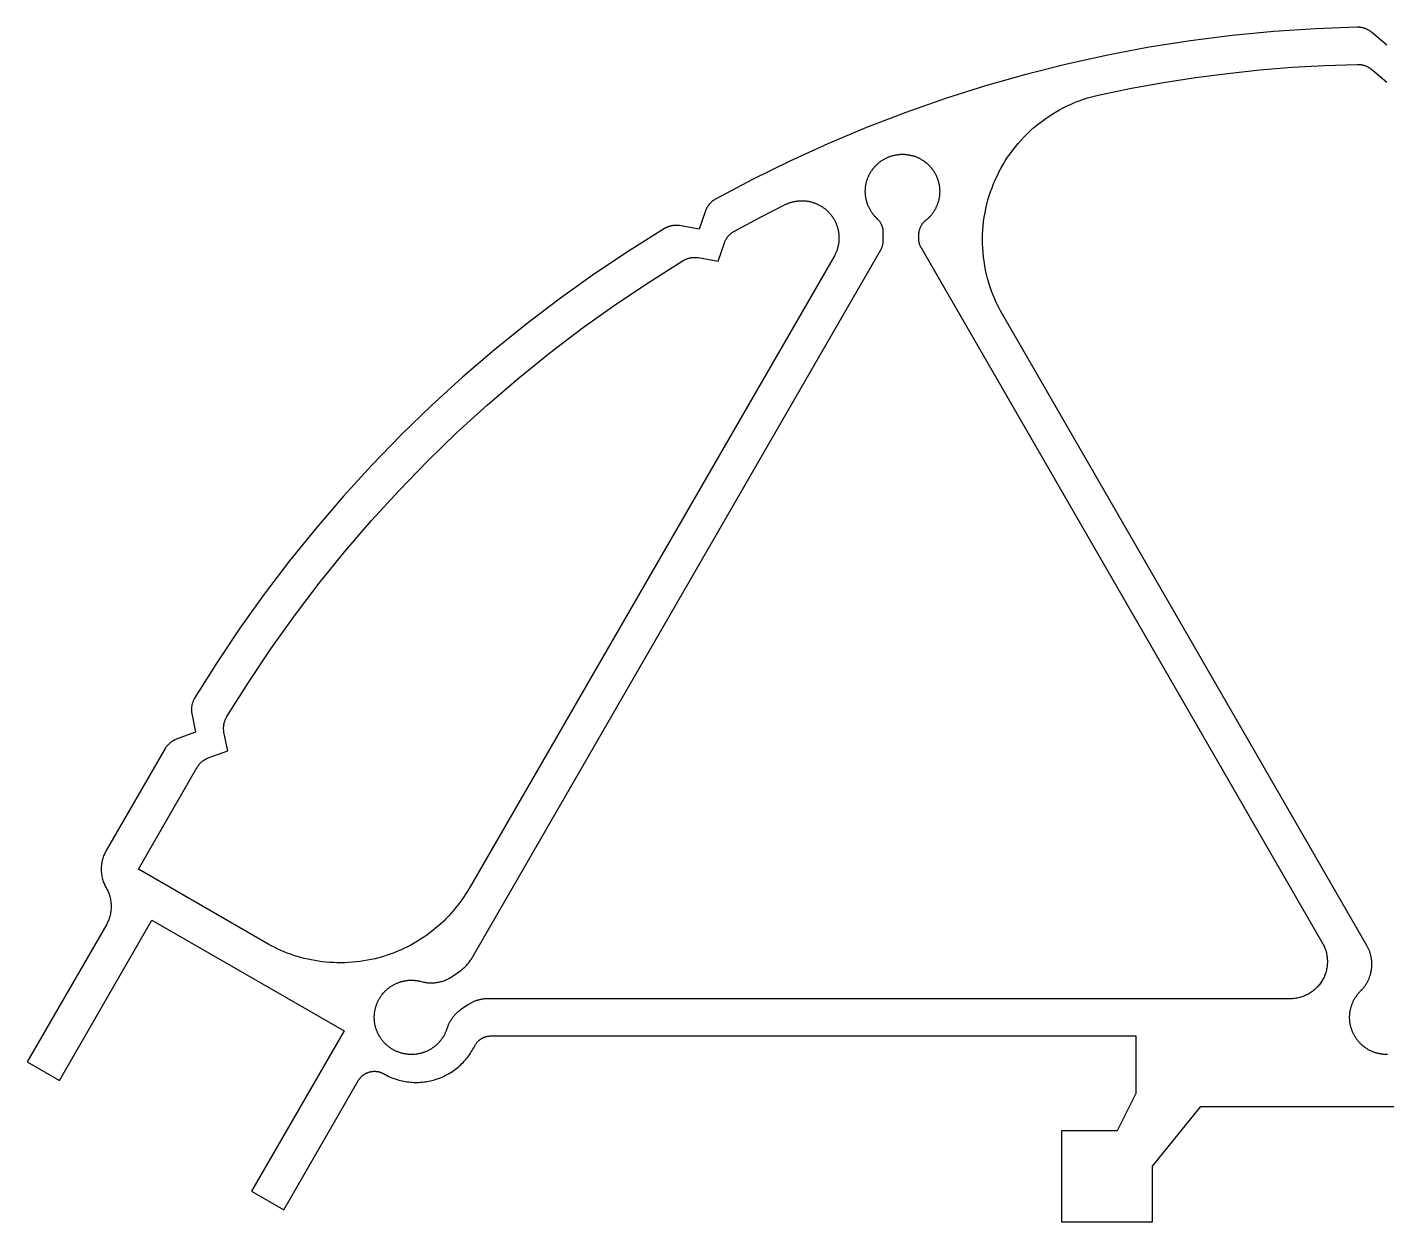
# Model space of a CAD drawing. Header units: millimetres. Extents: x -73 to 73, y -32 to 32.
# Drawn here: x -72.8 to 0, y -31.7 to 32.3 of the extents above; entities that cross this region are included whole.
import ezdxf

# ---------------------------------------------------------------- set-up
doc = ezdxf.new("R2010")
doc.units = ezdxf.units.MM
doc.header["$MEASUREMENT"] = 0
doc.layers.add('DEFAULT', color=7, linetype='Continuous')

msp = doc.modelspace()

# ---------------------------------------------------------------- linework, layer by layer
at = {"layer": 'DEFAULT'}
for points in [[(0, 31.292), (-0.819, 31.985), (-0.839, 32.001), (-0.861, 32.017), (-0.882, 32.033), (-0.905, 32.048), (-0.927, 32.063), (-0.95, 32.077), (-0.973, 32.091), (-0.997, 32.104), (-1.021, 32.117), (-1.045, 32.129), (-1.07, 32.141), (-1.095, 32.152), (-1.12, 32.163), (-1.145, 32.173), (-1.171, 32.182), (-1.197, 32.191), (-1.223, 32.199), (-1.249, 32.207), (-1.275, 32.214), (-1.302, 32.22), (-1.328, 32.226), (-1.355, 32.231), (-1.382, 32.236), (-1.409, 32.24), (-1.435, 32.243), (-1.462, 32.246), (-1.489, 32.248), (-1.516, 32.25), (-1.542, 32.251), (-1.569, 32.251), (-1.595, 32.251), (-3.818, 32.17), (-6.045, 32.022), (-8.272, 31.808), (-10.497, 31.526), (-12.716, 31.176), (-14.927, 30.759), (-17.127, 30.276), (-19.311, 29.725), (-21.478, 29.11), (-23.625, 28.429), (-25.748, 27.684), (-27.845, 26.878), (-29.912, 26.009), (-31.949, 25.082), (-33.951, 24.096), (-35.916, 23.055), (-35.94, 23.042), (-35.963, 23.028), (-35.986, 23.013), (-36.009, 22.998), (-36.031, 22.983), (-36.054, 22.967), (-36.076, 22.95), (-36.097, 22.933), (-36.118, 22.915), (-36.139, 22.897), (-36.16, 22.878), (-36.18, 22.859), (-36.199, 22.839), (-36.218, 22.819), (-36.237, 22.798), (-36.255, 22.777), (-36.273, 22.755), (-36.29, 22.734), (-36.307, 22.711), (-36.323, 22.689), (-36.338, 22.666), (-36.353, 22.642), (-36.368, 22.619), (-36.382, 22.595), (-36.395, 22.57), (-36.408, 22.546), (-36.42, 22.521), (-36.431, 22.497), (-36.442, 22.472), (-36.452, 22.446), (-36.462, 22.421), (-36.8, 21.437), (-37.855, 21.629), (-37.882, 21.633), (-37.908, 21.636), (-37.935, 21.639), (-37.962, 21.641), (-37.988, 21.642), (-38.015, 21.643), (-38.042, 21.643), (-38.07, 21.643), (-38.097, 21.642), (-38.124, 21.641), (-38.151, 21.639), (-38.178, 21.636), (-38.205, 21.632), (-38.232, 21.628), (-38.259, 21.624), (-38.286, 21.618), (-38.313, 21.612), (-38.339, 21.606), (-38.366, 21.599), (-38.392, 21.591), (-38.418, 21.583), (-38.443, 21.574), (-38.469, 21.565), (-38.494, 21.555), (-38.519, 21.544), (-38.543, 21.533), (-38.568, 21.522), (-38.592, 21.51), (-38.615, 21.497), (-38.638, 21.484), (-38.661, 21.471), (-40.547, 20.29), (-42.402, 19.049), (-44.224, 17.75), (-46.011, 16.393), (-47.759, 14.981), (-49.466, 13.515), (-51.129, 11.996), (-52.747, 10.428), (-54.316, 8.811), (-55.836, 7.148), (-57.303, 5.442), (-58.716, 3.695), (-60.073, 1.909), (-61.374, 0.087), (-62.616, -1.767), (-63.798, -3.652), (-63.811, -3.676), (-63.825, -3.7), (-63.838, -3.724), (-63.85, -3.748), (-63.862, -3.773), (-63.873, -3.798), (-63.884, -3.824), (-63.894, -3.85), (-63.903, -3.876), (-63.912, -3.902), (-63.92, -3.929), (-63.928, -3.956), (-63.935, -3.983), (-63.942, -4.01), (-63.947, -4.037), (-63.953, -4.065), (-63.957, -4.093), (-63.961, -4.12), (-63.964, -4.148), (-63.967, -4.176), (-63.969, -4.204), (-63.97, -4.232), (-63.971, -4.26), (-63.971, -4.287), (-63.97, -4.315), (-63.969, -4.343), (-63.967, -4.37), (-63.964, -4.398), (-63.961, -4.425), (-63.957, -4.452), (-63.953, -4.479), (-63.751, -5.486), (-64.789, -5.863), (-64.813, -5.873), (-64.836, -5.883), (-64.86, -5.894), (-64.883, -5.905), (-64.907, -5.916), (-64.93, -5.929), (-64.952, -5.941), (-64.975, -5.955), (-64.997, -5.969), (-65.019, -5.983), (-65.041, -5.998), (-65.062, -6.013), (-65.083, -6.029), (-65.104, -6.045), (-65.125, -6.062), (-65.145, -6.079), (-65.164, -6.096), (-65.183, -6.114), (-65.202, -6.133), (-65.221, -6.152), (-65.239, -6.171), (-65.256, -6.19), (-65.273, -6.21), (-65.29, -6.23), (-65.306, -6.251), (-65.321, -6.272), (-65.336, -6.293), (-65.351, -6.314), (-65.365, -6.336), (-65.379, -6.358), (-68.534, -11.822), (-68.564, -11.877), (-68.593, -11.933), (-68.62, -11.99), (-68.646, -12.049), (-68.67, -12.108), (-68.692, -12.169), (-68.712, -12.231), (-68.73, -12.294), (-68.747, -12.357), (-68.761, -12.422), (-68.773, -12.487), (-68.783, -12.552), (-68.791, -12.618), (-68.796, -12.684), (-68.799, -12.751), (-68.801, -12.818), (-68.799, -12.884), (-68.796, -12.951), (-68.79, -13.017), (-68.783, -13.083), (-68.773, -13.149), (-68.761, -13.214), (-68.747, -13.278), (-68.73, -13.341), (-68.712, -13.404), (-68.692, -13.466), (-68.67, -13.527), (-68.646, -13.586), (-68.62, -13.645), (-68.593, -13.702), (-68.564, -13.758), (-68.503, -13.867), (-68.474, -13.923), (-68.447, -13.98), (-68.422, -14.039), (-68.398, -14.099), (-68.376, -14.159), (-68.355, -14.221), (-68.337, -14.284), (-68.321, -14.348), (-68.307, -14.412), (-68.295, -14.477), (-68.285, -14.542), (-68.277, -14.608), (-68.271, -14.675), (-68.268, -14.741), (-68.267, -14.808), (-68.268, -14.874), (-68.271, -14.941), (-68.277, -15.007), (-68.285, -15.073), (-68.295, -15.139), (-68.307, -15.204), (-68.321, -15.268), (-68.337, -15.332), (-68.355, -15.394), (-68.376, -15.456), (-68.398, -15.517), (-68.421, -15.577), (-68.447, -15.635), (-68.474, -15.692), (-68.503, -15.748), (-72.759, -23.122), (-71.036, -24.117), (-66.082, -15.536), (-55.798, -21.472), (-60.752, -30.053), (-59.029, -31.048), (-55.023, -24.11), (-55.012, -24.091), (-54.999, -24.073), (-54.986, -24.054), (-54.973, -24.035), (-54.959, -24.017), (-54.945, -23.999), (-54.93, -23.981), (-54.914, -23.963), (-54.898, -23.946), (-54.882, -23.929), (-54.865, -23.912), (-54.847, -23.895), (-54.829, -23.879), (-54.811, -23.863), (-54.791, -23.847), (-54.772, -23.832), (-54.752, -23.818), (-54.731, -23.803), (-54.71, -23.789), (-54.689, -23.776), (-54.667, -23.763), (-54.645, -23.751), (-54.623, -23.739), (-54.6, -23.728), (-54.577, -23.717), (-54.553, -23.707), (-54.529, -23.698), (-54.505, -23.689), (-54.481, -23.681), (-54.456, -23.673), (-54.432, -23.666), (-54.407, -23.66), (-54.382, -23.654), (-54.357, -23.649), (-54.331, -23.644), (-54.306, -23.641), (-54.28, -23.638), (-54.255, -23.635), (-54.23, -23.633), (-54.204, -23.632), (-54.179, -23.632), (-54.154, -23.632), (-54.129, -23.633), (-54.104, -23.634), (-54.079, -23.636), (-54.054, -23.639), (-54.029, -23.642), (-54.005, -23.646), (-53.981, -23.65), (-53.957, -23.655), (-53.934, -23.661), (-53.911, -23.667), (-53.888, -23.673), (-53.865, -23.681), (-53.843, -23.688), (-53.821, -23.696), (-53.799, -23.705), (-53.778, -23.713), (-53.757, -23.723), (-53.737, -23.732), (-53.716, -23.743), (-53.697, -23.753), (-53.602, -23.806), (-53.525, -23.846), (-53.447, -23.885), (-53.367, -23.922), (-53.286, -23.957), (-53.204, -23.99), (-53.121, -24.021), (-53.037, -24.05), (-52.952, -24.077), (-52.866, -24.102), (-52.78, -24.124), (-52.692, -24.144), (-52.604, -24.163), (-52.516, -24.179), (-52.427, -24.192), (-52.338, -24.204), (-52.248, -24.213), (-52.158, -24.219), (-52.069, -24.224), (-51.979, -24.226), (-51.889, -24.225), (-51.8, -24.223), (-51.71, -24.218), (-51.622, -24.211), (-51.533, -24.201), (-51.445, -24.19), (-51.358, -24.176), (-51.271, -24.16), (-51.185, -24.142), (-51.1, -24.122), (-51.016, -24.1), (-50.933, -24.076), (-50.851, -24.05), (-50.769, -24.021), (-50.687, -23.991), (-50.605, -23.958), (-50.525, -23.923), (-50.444, -23.886), (-50.365, -23.847), (-50.286, -23.806), (-50.208, -23.762), (-50.131, -23.717), (-50.055, -23.669), (-49.981, -23.619), (-49.907, -23.568), (-49.835, -23.514), (-49.764, -23.459), (-49.695, -23.402), (-49.627, -23.343), (-49.56, -23.282), (-49.496, -23.219), (-49.433, -23.155), (-49.371, -23.09), (-49.312, -23.023), (-49.254, -22.955), (-49.199, -22.885), (-49.145, -22.814), (-49.093, -22.742), (-49.043, -22.669), (-48.995, -22.595), (-48.95, -22.521), (-48.906, -22.445), (-48.865, -22.368), (-48.81, -22.262), (-48.794, -22.233), (-48.776, -22.205), (-48.758, -22.176), (-48.738, -22.148), (-48.718, -22.121), (-48.696, -22.094), (-48.673, -22.068), (-48.662, -22.055), (-48.65, -22.043), (-48.638, -22.03), (-48.625, -22.018), (-48.612, -22.006), (-48.599, -21.994), (-48.586, -21.982), (-48.573, -21.971), (-48.559, -21.96), (-48.545, -21.949), (-48.531, -21.938), (-48.517, -21.928), (-48.503, -21.917), (-48.488, -21.907), (-48.473, -21.898), (-48.458, -21.888), (-48.443, -21.879), (-48.428, -21.87), (-48.412, -21.861), (-48.397, -21.853), (-48.381, -21.845), (-48.365, -21.837), (-48.349, -21.83), (-48.333, -21.822), (-48.317, -21.815), (-48.301, -21.809), (-48.284, -21.802), (-48.268, -21.796), (-48.251, -21.791), (-48.235, -21.785), (-48.218, -21.78), (-48.201, -21.775), (-48.168, -21.767), (-48.134, -21.759), (-48.1, -21.753), (-48.067, -21.748), (-48.033, -21.744), (-48, -21.741), (-47.967, -21.739), (-46, -21.739), (-13.43, -21.738), (-13.431, -24.822), (-14.426, -26.812), (-17.41, -26.812), (-17.41, -31.687), (-12.535, -31.687), (-12.535, -28.702), (-9.949, -25.519)], [(0.035, -22.733), (0, -22.733), (-0.035, -22.733), (-0.07, -22.732), (-0.105, -22.73), (-0.14, -22.728), (-0.175, -22.725), (-0.211, -22.722), (-0.246, -22.718), (-0.282, -22.713), (-0.318, -22.708), (-0.353, -22.701), (-0.389, -22.695), (-0.425, -22.687), (-0.461, -22.679), (-0.496, -22.67), (-0.532, -22.661), (-0.567, -22.651), (-0.603, -22.64), (-0.638, -22.628), (-0.673, -22.616), (-0.708, -22.603), (-0.743, -22.589), (-0.778, -22.575), (-0.812, -22.56), (-0.846, -22.544), (-0.88, -22.528), (-0.914, -22.511), (-0.947, -22.493), (-0.981, -22.475), (-1.013, -22.456), (-1.046, -22.436), (-1.078, -22.416), (-1.109, -22.395), (-1.141, -22.374), (-1.171, -22.352), (-1.202, -22.329), (-1.232, -22.306), (-1.261, -22.282), (-1.29, -22.258), (-1.319, -22.233), (-1.347, -22.208), (-1.374, -22.182), (-1.401, -22.156), (-1.427, -22.13), (-1.453, -22.102), (-1.479, -22.075), (-1.503, -22.047), (-1.527, -22.019), (-1.551, -21.99), (-1.574, -21.961), (-1.596, -21.932), (-1.618, -21.902), (-1.639, -21.872), (-1.659, -21.842), (-1.679, -21.811), (-1.698, -21.781), (-1.717, -21.75), (-1.734, -21.718), (-1.752, -21.687), (-1.768, -21.656), (-1.784, -21.624), (-1.8, -21.592), (-1.814, -21.56), (-1.828, -21.528), (-1.842, -21.496), (-1.855, -21.464), (-1.867, -21.431), (-1.879, -21.398), (-1.89, -21.365), (-1.901, -21.331), (-1.911, -21.297), (-1.921, -21.262), (-1.93, -21.228), (-1.938, -21.193), (-1.946, -21.157), (-1.953, -21.122), (-1.96, -21.086), (-1.966, -21.05), (-1.971, -21.013), (-1.976, -20.977), (-1.98, -20.94), (-1.983, -20.903), (-1.986, -20.866), (-1.988, -20.829), (-1.989, -20.791), (-1.99, -20.754), (-1.99, -20.717), (-1.989, -20.679), (-1.987, -20.641), (-1.985, -20.604), (-1.982, -20.566), (-1.978, -20.529), (-1.974, -20.491), (-1.968, -20.454), (-1.963, -20.416), (-1.956, -20.379), (-1.949, -20.342), (-1.941, -20.305), (-1.932, -20.268), (-1.923, -20.231), (-1.913, -20.195), (-1.902, -20.158), (-1.89, -20.122), (-1.878, -20.087), (-1.865, -20.051), (-1.852, -20.016), (-1.838, -19.981), (-1.823, -19.947), (-1.808, -19.913), (-1.792, -19.879), (-1.776, -19.845), (-1.758, -19.812), (-1.741, -19.78), (-1.723, -19.748), (-1.704, -19.716), (-1.685, -19.685), (-1.665, -19.654), (-1.645, -19.623), (-1.624, -19.594), (-1.603, -19.564), (-1.581, -19.535), (-1.559, -19.507), (-1.536, -19.479), (-1.514, -19.452), (-1.49, -19.425), (-1.467, -19.399), (-1.443, -19.373), (-1.418, -19.348), (-1.367, -19.296), (-1.34, -19.269), (-1.314, -19.24), (-1.288, -19.211), (-1.263, -19.181), (-1.238, -19.151), (-1.213, -19.12), (-1.189, -19.088), (-1.166, -19.056), (-1.143, -19.023), (-1.12, -18.989), (-1.098, -18.955), (-1.077, -18.92), (-1.057, -18.885), (-1.037, -18.849), (-1.018, -18.812), (-0.999, -18.775), (-0.981, -18.738), (-0.964, -18.7), (-0.948, -18.661), (-0.932, -18.622), (-0.918, -18.583), (-0.904, -18.543), (-0.89, -18.503), (-0.878, -18.463), (-0.867, -18.422), (-0.856, -18.381), (-0.846, -18.34), (-0.837, -18.298), (-0.829, -18.256), (-0.822, -18.214), (-0.816, -18.172), (-0.811, -18.13), (-0.806, -18.088), (-0.803, -18.045), (-0.8, -18.003), (-0.799, -17.961), (-0.798, -17.918), (-0.798, -17.876), (-0.799, -17.834), (-0.801, -17.791), (-0.804, -17.749), (-0.808, -17.708), (-0.812, -17.666), (-0.818, -17.624), (-0.824, -17.583), (-0.831, -17.542), (-0.839, -17.502), (-0.848, -17.461), (-0.857, -17.421), (-0.867, -17.382), (-0.879, -17.343), (-0.89, -17.304), (-0.903, -17.265), (-0.916, -17.227), (-0.93, -17.19), (-0.945, -17.153), (-0.96, -17.116), (-0.976, -17.08), (-0.993, -17.045), (-1.01, -17.01), (-1.027, -16.975), (-1.046, -16.942), (-6.821, -6.939), (-20.681, 17.074), (-20.786, 17.276), (-20.886, 17.482), (-20.981, 17.692), (-21.07, 17.905), (-21.153, 18.123), (-21.23, 18.343), (-21.301, 18.567), (-21.365, 18.793), (-21.423, 19.022), (-21.474, 19.254), (-21.518, 19.487), (-21.556, 19.721), (-21.586, 19.958), (-21.609, 20.195), (-21.626, 20.432), (-21.635, 20.671), (-21.637, 20.909), (-21.632, 21.147), (-21.619, 21.384), (-21.6, 21.621), (-21.574, 21.856), (-21.541, 22.09), (-21.501, 22.322), (-21.454, 22.552), (-21.401, 22.779), (-21.342, 23.004), (-21.276, 23.226), (-21.204, 23.445), (-21.127, 23.661), (-21.043, 23.873), (-20.955, 24.081), (-20.86, 24.286), (-20.759, 24.49), (-20.652, 24.692), (-20.538, 24.893), (-20.417, 25.09), (-20.291, 25.286), (-20.158, 25.478), (-20.019, 25.667), (-19.874, 25.852), (-19.723, 26.034), (-19.566, 26.211), (-19.404, 26.384), (-19.237, 26.553), (-19.064, 26.717), (-18.886, 26.875), (-18.703, 27.029), (-18.516, 27.176), (-18.325, 27.318), (-18.13, 27.454), (-17.931, 27.584), (-17.728, 27.708), (-17.523, 27.826), (-17.314, 27.937), (-17.103, 28.041), (-16.89, 28.139), (-16.675, 28.23), (-16.458, 28.315), (-16.24, 28.392), (-16.021, 28.463), (-15.801, 28.528), (-15.581, 28.585), (-15.36, 28.636), (-13.662, 28.983), (-11.954, 29.289), (-10.239, 29.554), (-8.517, 29.778), (-6.79, 29.961), (-5.06, 30.103), (-3.328, 30.203), (-1.595, 30.262), (-1.569, 30.262), (-1.542, 30.262), (-1.516, 30.261), (-1.489, 30.259), (-1.462, 30.257), (-1.435, 30.254), (-1.409, 30.251), (-1.382, 30.247), (-1.355, 30.242), (-1.328, 30.237), (-1.302, 30.231), (-1.275, 30.225), (-1.249, 30.218), (-1.223, 30.21), (-1.197, 30.202), (-1.171, 30.193), (-1.145, 30.184), (-1.12, 30.174), (-1.095, 30.163), (-1.07, 30.152), (-1.045, 30.14), (-1.021, 30.128), (-0.997, 30.115), (-0.973, 30.102), (-0.95, 30.088), (-0.927, 30.074), (-0.905, 30.059), (-0.882, 30.044), (-0.861, 30.029), (-0.839, 30.012), (-0.819, 29.996), (0, 29.303)], [(-46, -19.749), (-48.128, -19.749), (-48.164, -19.75), (-48.201, -19.752), (-48.237, -19.754), (-48.274, -19.757), (-48.311, -19.761), (-48.348, -19.766), (-48.384, -19.771), (-48.421, -19.776), (-48.457, -19.783), (-48.494, -19.79), (-48.53, -19.798), (-48.566, -19.807), (-48.602, -19.816), (-48.638, -19.826), (-48.674, -19.836), (-48.71, -19.848), (-48.745, -19.859), (-48.78, -19.872), (-48.815, -19.885), (-48.849, -19.899), (-48.883, -19.914), (-48.917, -19.929), (-48.951, -19.944), (-48.984, -19.961), (-49.017, -19.978), (-49.05, -19.995), (-49.082, -20.013), (-49.113, -20.032), (-49.145, -20.051), (-49.175, -20.07), (-49.513, -20.299), (-49.547, -20.322), (-49.581, -20.346), (-49.614, -20.371), (-49.646, -20.396), (-49.678, -20.423), (-49.71, -20.45), (-49.741, -20.478), (-49.771, -20.506), (-49.801, -20.535), (-49.831, -20.565), (-49.86, -20.596), (-49.888, -20.627), (-49.916, -20.658), (-49.943, -20.691), (-49.969, -20.724), (-49.994, -20.757), (-50.019, -20.791), (-50.043, -20.826), (-50.067, -20.861), (-50.089, -20.896), (-50.111, -20.932), (-50.132, -20.968), (-50.153, -21.005), (-50.172, -21.042), (-50.191, -21.079), (-50.209, -21.117), (-50.226, -21.155), (-50.242, -21.193), (-50.257, -21.232), (-50.272, -21.27), (-50.286, -21.309), (-50.321, -21.413), (-50.333, -21.446), (-50.345, -21.478), (-50.358, -21.511), (-50.372, -21.543), (-50.387, -21.576), (-50.402, -21.608), (-50.418, -21.64), (-50.434, -21.671), (-50.451, -21.703), (-50.469, -21.735), (-50.487, -21.766), (-50.506, -21.797), (-50.526, -21.827), (-50.546, -21.858), (-50.567, -21.888), (-50.588, -21.918), (-50.61, -21.947), (-50.633, -21.977), (-50.656, -22.005), (-50.679, -22.034), (-50.704, -22.062), (-50.729, -22.089), (-50.754, -22.117), (-50.78, -22.143), (-50.807, -22.17), (-50.834, -22.195), (-50.861, -22.221), (-50.889, -22.246), (-50.917, -22.27), (-50.946, -22.294), (-50.976, -22.317), (-51.006, -22.339), (-51.036, -22.361), (-51.066, -22.383), (-51.097, -22.404), (-51.129, -22.424), (-51.16, -22.444), (-51.192, -22.463), (-51.224, -22.481), (-51.257, -22.499), (-51.29, -22.516), (-51.323, -22.533), (-51.356, -22.548), (-51.39, -22.564), (-51.424, -22.578), (-51.457, -22.592), (-51.491, -22.605), (-51.526, -22.618), (-51.56, -22.63), (-51.594, -22.641), (-51.629, -22.651), (-51.663, -22.661), (-51.698, -22.671), (-51.733, -22.679), (-51.767, -22.687), (-51.802, -22.694), (-51.836, -22.701), (-51.871, -22.707), (-51.905, -22.712), (-51.94, -22.717), (-52.008, -22.725), (-52.077, -22.73), (-52.112, -22.732), (-52.147, -22.733), (-52.182, -22.733), (-52.217, -22.733), (-52.252, -22.733), (-52.288, -22.731), (-52.323, -22.729), (-52.359, -22.727), (-52.395, -22.723), (-52.431, -22.719), (-52.467, -22.715), (-52.503, -22.71), (-52.539, -22.704), (-52.574, -22.697), (-52.61, -22.69), (-52.646, -22.682), (-52.682, -22.673), (-52.718, -22.663), (-52.753, -22.653), (-52.789, -22.643), (-52.824, -22.631), (-52.859, -22.619), (-52.894, -22.606), (-52.929, -22.593), (-52.963, -22.579), (-52.998, -22.564), (-53.032, -22.549), (-53.065, -22.533), (-53.099, -22.516), (-53.132, -22.499), (-53.165, -22.481), (-53.197, -22.462), (-53.229, -22.443), (-53.261, -22.423), (-53.293, -22.403), (-53.323, -22.382), (-53.354, -22.361), (-53.384, -22.339), (-53.414, -22.316), (-53.443, -22.293), (-53.471, -22.27), (-53.499, -22.246), (-53.527, -22.221), (-53.554, -22.196), (-53.581, -22.171), (-53.607, -22.145), (-53.632, -22.119), (-53.657, -22.093), (-53.682, -22.066), (-53.705, -22.038), (-53.729, -22.011), (-53.751, -21.983), (-53.773, -21.955), (-53.795, -21.926), (-53.816, -21.897), (-53.836, -21.868), (-53.855, -21.839), (-53.874, -21.81), (-53.893, -21.78), (-53.911, -21.75), (-53.945, -21.69), (-53.976, -21.629), (-53.991, -21.598), (-54.006, -21.566), (-54.02, -21.534), (-54.034, -21.502), (-54.047, -21.469), (-54.06, -21.436), (-54.072, -21.402), (-54.084, -21.368), (-54.095, -21.334), (-54.105, -21.299), (-54.115, -21.265), (-54.124, -21.229), (-54.132, -21.194), (-54.14, -21.158), (-54.148, -21.122), (-54.154, -21.086), (-54.16, -21.05), (-54.166, -21.014), (-54.17, -20.977), (-54.174, -20.94), (-54.178, -20.903), (-54.18, -20.866), (-54.182, -20.829), (-54.183, -20.792), (-54.184, -20.754), (-54.184, -20.717), (-54.183, -20.68), (-54.181, -20.642), (-54.179, -20.605), (-54.176, -20.568), (-54.173, -20.53), (-54.168, -20.493), (-54.163, -20.456), (-54.157, -20.419), (-54.151, -20.383), (-54.144, -20.346), (-54.136, -20.309), (-54.128, -20.273), (-54.118, -20.237), (-54.109, -20.201), (-54.098, -20.166), (-54.087, -20.131), (-54.075, -20.096), (-54.063, -20.061), (-54.05, -20.027), (-54.037, -19.992), (-54.023, -19.959), (-54.008, -19.925), (-53.993, -19.892), (-53.977, -19.86), (-53.961, -19.828), (-53.944, -19.796), (-53.926, -19.765), (-53.909, -19.734), (-53.89, -19.703), (-53.872, -19.673), (-53.852, -19.644), (-53.833, -19.615), (-53.813, -19.586), (-53.792, -19.558), (-53.75, -19.504), (-53.706, -19.45), (-53.683, -19.424), (-53.66, -19.398), (-53.636, -19.373), (-53.612, -19.347), (-53.587, -19.322), (-53.561, -19.298), (-53.535, -19.273), (-53.508, -19.25), (-53.481, -19.226), (-53.453, -19.203), (-53.425, -19.18), (-53.396, -19.158), (-53.367, -19.136), (-53.337, -19.115), (-53.307, -19.094), (-53.277, -19.074), (-53.246, -19.054), (-53.214, -19.035), (-53.182, -19.017), (-53.15, -18.998), (-53.117, -18.981), (-53.084, -18.964), (-53.051, -18.948), (-53.017, -18.932), (-52.983, -18.917), (-52.948, -18.902), (-52.913, -18.889), (-52.879, -18.875), (-52.843, -18.863), (-52.808, -18.851), (-52.772, -18.84), (-52.736, -18.829), (-52.7, -18.819), (-52.664, -18.81), (-52.628, -18.802), (-52.591, -18.794), (-52.555, -18.787), (-52.518, -18.781), (-52.481, -18.775), (-52.444, -18.77), (-52.408, -18.766), (-52.371, -18.762), (-52.334, -18.759), (-52.297, -18.757), (-52.261, -18.755), (-52.224, -18.754), (-52.187, -18.754), (-52.151, -18.755), (-52.115, -18.756), (-52.079, -18.757), (-52.043, -18.76), (-52.007, -18.763), (-51.971, -18.767), (-51.936, -18.771), (-51.901, -18.776), (-51.866, -18.781), (-51.831, -18.788), (-51.797, -18.794), (-51.762, -18.802), (-51.729, -18.809), (-51.61, -18.84), (-51.557, -18.853), (-51.504, -18.864), (-51.451, -18.873), (-51.396, -18.881), (-51.342, -18.888), (-51.287, -18.893), (-51.232, -18.897), (-51.176, -18.899), (-51.12, -18.899), (-51.064, -18.898), (-51.008, -18.896), (-50.952, -18.891), (-50.897, -18.886), (-50.841, -18.878), (-50.785, -18.869), (-50.73, -18.859), (-50.675, -18.847), (-50.621, -18.833), (-50.567, -18.818), (-50.513, -18.801), (-50.46, -18.783), (-50.408, -18.764), (-50.357, -18.743), (-50.306, -18.721), (-50.256, -18.697), (-50.207, -18.672), (-50.159, -18.646), (-50.111, -18.619), (-50.065, -18.591), (-50.02, -18.561), (-49.553, -18.23), (-49.51, -18.199), (-49.468, -18.166), (-49.427, -18.132), (-49.386, -18.097), (-49.346, -18.061), (-49.308, -18.024), (-49.27, -17.986), (-49.233, -17.946), (-49.197, -17.906), (-49.163, -17.865), (-49.129, -17.823), (-49.097, -17.78), (-49.066, -17.736), (-49.036, -17.691), (-49.008, -17.646), (-27.079, 20.333), (-27.063, 20.362), (-27.049, 20.39), (-27.035, 20.42), (-27.022, 20.45), (-27.009, 20.48), (-26.998, 20.511), (-26.988, 20.543), (-26.979, 20.574), (-26.971, 20.606), (-26.964, 20.638), (-26.958, 20.671), (-26.954, 20.703), (-26.95, 20.736), (-26.947, 20.768), (-26.946, 20.801), (-26.945, 21.265), (-26.945, 21.29), (-26.946, 21.315), (-26.948, 21.34), (-26.95, 21.365), (-26.953, 21.391), (-26.957, 21.416), (-26.961, 21.441), (-26.966, 21.467), (-26.971, 21.492), (-26.978, 21.517), (-26.985, 21.542), (-26.992, 21.567), (-27, 21.592), (-27.009, 21.616), (-27.019, 21.64), (-27.029, 21.664), (-27.04, 21.688), (-27.051, 21.711), (-27.063, 21.735), (-27.076, 21.757), (-27.089, 21.78), (-27.102, 21.802), (-27.117, 21.823), (-27.131, 21.844), (-27.147, 21.865), (-27.162, 21.885), (-27.179, 21.905), (-27.195, 21.925), (-27.212, 21.943), (-27.23, 21.962), (-27.248, 21.979), (-27.292, 22.021), (-27.318, 22.046), (-27.343, 22.071), (-27.368, 22.098), (-27.393, 22.124), (-27.417, 22.152), (-27.441, 22.18), (-27.464, 22.208), (-27.487, 22.237), (-27.51, 22.267), (-27.532, 22.297), (-27.554, 22.328), (-27.575, 22.359), (-27.595, 22.39), (-27.616, 22.423), (-27.635, 22.455), (-27.654, 22.488), (-27.672, 22.522), (-27.69, 22.556), (-27.707, 22.591), (-27.724, 22.625), (-27.74, 22.661), (-27.755, 22.696), (-27.769, 22.732), (-27.783, 22.768), (-27.796, 22.805), (-27.809, 22.842), (-27.821, 22.879), (-27.832, 22.917), (-27.842, 22.954), (-27.851, 22.992), (-27.86, 23.03), (-27.868, 23.068), (-27.876, 23.107), (-27.882, 23.145), (-27.888, 23.184), (-27.893, 23.222), (-27.897, 23.261), (-27.901, 23.3), (-27.903, 23.339), (-27.905, 23.377), (-27.907, 23.416), (-27.907, 23.455), (-27.907, 23.493), (-27.906, 23.532), (-27.904, 23.57), (-27.901, 23.608), (-27.898, 23.646), (-27.894, 23.684), (-27.89, 23.722), (-27.884, 23.759), (-27.878, 23.796), (-27.872, 23.833), (-27.864, 23.87), (-27.856, 23.906), (-27.848, 23.942), (-27.838, 23.978), (-27.828, 24.014), (-27.818, 24.049), (-27.807, 24.083), (-27.795, 24.118), (-27.783, 24.151), (-27.77, 24.185), (-27.757, 24.218), (-27.743, 24.251), (-27.728, 24.284), (-27.713, 24.316), (-27.697, 24.349), (-27.681, 24.381), (-27.663, 24.413), (-27.646, 24.446), (-27.627, 24.477), (-27.608, 24.509), (-27.588, 24.541), (-27.567, 24.572), (-27.546, 24.603), (-27.524, 24.633), (-27.501, 24.664), (-27.478, 24.694), (-27.454, 24.723), (-27.43, 24.753), (-27.405, 24.781), (-27.379, 24.81), (-27.352, 24.838), (-27.325, 24.865), (-27.298, 24.892), (-27.27, 24.919), (-27.241, 24.945), (-27.212, 24.971), (-27.182, 24.996), (-27.152, 25.02), (-27.121, 25.044), (-27.09, 25.067), (-27.058, 25.09), (-27.026, 25.112), (-26.993, 25.134), (-26.96, 25.154), (-26.926, 25.174), (-26.893, 25.194), (-26.858, 25.213), (-26.824, 25.231), (-26.789, 25.248), (-26.754, 25.265), (-26.718, 25.281), (-26.683, 25.296), (-26.647, 25.311), (-26.611, 25.324), (-26.575, 25.338), (-26.538, 25.35), (-26.502, 25.362), (-26.465, 25.372), (-26.428, 25.383), (-26.391, 25.392), (-26.354, 25.401), (-26.317, 25.409), (-26.28, 25.416), (-26.243, 25.422), (-26.206, 25.428), (-26.17, 25.433), (-26.133, 25.438), (-26.096, 25.441), (-26.059, 25.444), (-26.023, 25.446), (-25.986, 25.448), (-25.95, 25.449), (-25.914, 25.449), (-25.878, 25.449), (-25.843, 25.448), (-25.807, 25.446), (-25.771, 25.444), (-25.735, 25.441), (-25.699, 25.437), (-25.663, 25.433), (-25.627, 25.428), (-25.591, 25.422), (-25.554, 25.416), (-25.518, 25.409), (-25.482, 25.401), (-25.445, 25.392), (-25.409, 25.383), (-25.372, 25.373), (-25.336, 25.363), (-25.3, 25.351), (-25.264, 25.339), (-25.228, 25.326), (-25.192, 25.312), (-25.157, 25.298), (-25.121, 25.283), (-25.086, 25.267), (-25.051, 25.251), (-25.016, 25.234), (-24.982, 25.216), (-24.948, 25.197), (-24.914, 25.178), (-24.881, 25.158), (-24.848, 25.137), (-24.815, 25.116), (-24.783, 25.094), (-24.751, 25.071), (-24.719, 25.048), (-24.688, 25.024), (-24.658, 25), (-24.628, 24.975), (-24.598, 24.949), (-24.57, 24.923), (-24.541, 24.897), (-24.513, 24.869), (-24.486, 24.842), (-24.459, 24.814), (-24.433, 24.785), (-24.408, 24.756), (-24.383, 24.726), (-24.359, 24.697), (-24.335, 24.666), (-24.312, 24.636), (-24.29, 24.605), (-24.268, 24.573), (-24.248, 24.542), (-24.227, 24.51), (-24.208, 24.477), (-24.189, 24.445), (-24.171, 24.412), (-24.153, 24.38), (-24.136, 24.346), (-24.12, 24.313), (-24.105, 24.28), (-24.09, 24.246), (-24.076, 24.213), (-24.062, 24.179), (-24.05, 24.146), (-24.038, 24.112), (-24.026, 24.078), (-24.015, 24.044), (-24.005, 24.01), (-23.996, 23.975), (-23.986, 23.94), (-23.978, 23.905), (-23.97, 23.869), (-23.963, 23.833), (-23.956, 23.796), (-23.95, 23.76), (-23.945, 23.723), (-23.941, 23.686), (-23.937, 23.649), (-23.933, 23.611), (-23.931, 23.573), (-23.929, 23.535), (-23.928, 23.497), (-23.928, 23.459), (-23.928, 23.421), (-23.929, 23.383), (-23.931, 23.344), (-23.934, 23.306), (-23.937, 23.267), (-23.941, 23.229), (-23.946, 23.19), (-23.952, 23.152), (-23.958, 23.113), (-23.965, 23.075), (-23.973, 23.037), (-23.982, 22.999), (-23.991, 22.961), (-24.001, 22.923), (-24.012, 22.886), (-24.024, 22.848), (-24.036, 22.811), (-24.049, 22.775), (-24.063, 22.738), (-24.077, 22.702), (-24.093, 22.666), (-24.109, 22.631), (-24.125, 22.595), (-24.142, 22.561), (-24.16, 22.526), (-24.178, 22.492), (-24.198, 22.459), (-24.217, 22.426), (-24.237, 22.393), (-24.258, 22.361), (-24.28, 22.329), (-24.302, 22.298), (-24.324, 22.268), (-24.347, 22.238), (-24.37, 22.208), (-24.394, 22.179), (-24.419, 22.151), (-24.443, 22.123), (-24.469, 22.096), (-24.494, 22.069), (-24.52, 22.043), (-24.546, 22.018), (-24.573, 21.993), (-24.6, 21.969), (-24.627, 21.945), (-24.655, 21.922), (-24.703, 21.882), (-24.724, 21.864), (-24.745, 21.846), (-24.765, 21.827), (-24.784, 21.807), (-24.803, 21.786), (-24.822, 21.765), (-24.84, 21.743), (-24.857, 21.721), (-24.874, 21.698), (-24.891, 21.675), (-24.906, 21.651), (-24.921, 21.627), (-24.935, 21.602), (-24.949, 21.577), (-24.962, 21.551), (-24.974, 21.525), (-24.985, 21.499), (-24.996, 21.472), (-25.006, 21.445), (-25.015, 21.418), (-25.023, 21.391), (-25.03, 21.364), (-25.037, 21.336), (-25.043, 21.308), (-25.048, 21.281), (-25.052, 21.253), (-25.055, 21.225), (-25.058, 21.198), (-25.06, 21.17), (-25.061, 21.143), (-25.062, 20.94), (-25.061, 20.908), (-25.059, 20.876), (-25.057, 20.843), (-25.053, 20.811), (-25.048, 20.779), (-25.042, 20.747), (-25.036, 20.715), (-25.028, 20.683), (-25.019, 20.651), (-25.009, 20.62), (-24.998, 20.589), (-24.986, 20.559), (-24.973, 20.529), (-24.959, 20.5), (-24.944, 20.471), (-8.796, -7.497), (-3.416, -16.818), (-3.387, -16.874), (-3.36, -16.931), (-3.334, -16.989), (-3.31, -17.049), (-3.288, -17.11), (-3.268, -17.172), (-3.25, -17.234), (-3.234, -17.298), (-3.219, -17.362), (-3.207, -17.427), (-3.197, -17.493), (-3.19, -17.559), (-3.184, -17.625), (-3.181, -17.692), (-3.18, -17.758), (-3.181, -17.825), (-3.184, -17.891), (-3.19, -17.958), (-3.197, -18.024), (-3.207, -18.089), (-3.219, -18.154), (-3.234, -18.219), (-3.25, -18.282), (-3.268, -18.345), (-3.288, -18.407), (-3.31, -18.467), (-3.334, -18.527), (-3.36, -18.586), (-3.387, -18.643), (-3.416, -18.699), (-3.446, -18.753), (-3.478, -18.807), (-3.512, -18.86), (-3.548, -18.912), (-3.586, -18.963), (-3.626, -19.014), (-3.667, -19.063), (-3.711, -19.112), (-3.756, -19.159), (-3.803, -19.205), (-3.852, -19.249), (-3.902, -19.292), (-3.954, -19.334), (-4.007, -19.373), (-4.061, -19.411), (-4.117, -19.447), (-4.175, -19.482), (-4.233, -19.514), (-4.292, -19.544), (-4.352, -19.573), (-4.413, -19.599), (-4.475, -19.623), (-4.537, -19.645), (-4.6, -19.665), (-4.663, -19.683), (-4.727, -19.698), (-4.79, -19.712), (-4.854, -19.723), (-4.918, -19.732), (-4.981, -19.739), (-5.044, -19.744), (-5.107, -19.747), (-5.17, -19.748), (-46, -19.749)], [(-35.787, 19.725), (-35.449, 20.709), (-35.44, 20.734), (-35.43, 20.759), (-35.419, 20.784), (-35.407, 20.809), (-35.395, 20.834), (-35.382, 20.858), (-35.369, 20.882), (-35.355, 20.906), (-35.341, 20.93), (-35.326, 20.953), (-35.31, 20.976), (-35.294, 20.999), (-35.277, 21.021), (-35.26, 21.043), (-35.243, 21.064), (-35.224, 21.085), (-35.206, 21.106), (-35.187, 21.126), (-35.167, 21.146), (-35.147, 21.165), (-35.127, 21.184), (-35.106, 21.202), (-35.084, 21.22), (-35.063, 21.237), (-35.041, 21.254), (-35.019, 21.27), (-34.996, 21.286), (-34.973, 21.301), (-34.95, 21.315), (-34.927, 21.329), (-34.904, 21.342), (-33.553, 22.063), (-32.188, 22.756), (-32.154, 22.772), (-32.12, 22.788), (-32.086, 22.803), (-32.051, 22.818), (-32.016, 22.832), (-31.98, 22.845), (-31.943, 22.857), (-31.907, 22.87), (-31.87, 22.881), (-31.832, 22.892), (-31.794, 22.902), (-31.756, 22.911), (-31.717, 22.919), (-31.679, 22.927), (-31.639, 22.934), (-31.6, 22.941), (-31.56, 22.946), (-31.52, 22.951), (-31.48, 22.955), (-31.44, 22.958), (-31.399, 22.96), (-31.359, 22.962), (-31.318, 22.962), (-31.277, 22.962), (-31.236, 22.961), (-31.196, 22.959), (-31.155, 22.957), (-31.114, 22.953), (-31.073, 22.949), (-31.032, 22.944), (-30.992, 22.937), (-30.951, 22.931), (-30.911, 22.923), (-30.871, 22.914), (-30.831, 22.905), (-30.791, 22.895), (-30.751, 22.884), (-30.712, 22.872), (-30.673, 22.859), (-30.635, 22.846), (-30.596, 22.832), (-30.558, 22.817), (-30.521, 22.801), (-30.484, 22.785), (-30.447, 22.768), (-30.411, 22.75), (-30.375, 22.731), (-30.34, 22.712), (-30.305, 22.693), (-30.271, 22.672), (-30.237, 22.651), (-30.204, 22.63), (-30.172, 22.608), (-30.14, 22.585), (-30.108, 22.562), (-30.078, 22.538), (-30.047, 22.514), (-30.018, 22.489), (-29.989, 22.464), (-29.961, 22.439), (-29.933, 22.413), (-29.906, 22.387), (-29.88, 22.36), (-29.854, 22.334), (-29.829, 22.306), (-29.804, 22.278), (-29.78, 22.25), (-29.756, 22.22), (-29.732, 22.19), (-29.709, 22.16), (-29.686, 22.129), (-29.664, 22.097), (-29.643, 22.065), (-29.622, 22.032), (-29.601, 21.999), (-29.581, 21.965), (-29.562, 21.931), (-29.543, 21.896), (-29.525, 21.86), (-29.507, 21.824), (-29.491, 21.788), (-29.474, 21.751), (-29.459, 21.714), (-29.444, 21.676), (-29.43, 21.638), (-29.417, 21.6), (-29.405, 21.561), (-29.393, 21.522), (-29.382, 21.482), (-29.372, 21.443), (-29.363, 21.403), (-29.354, 21.363), (-29.347, 21.322), (-29.34, 21.282), (-29.334, 21.241), (-29.329, 21.2), (-29.325, 21.159), (-29.321, 21.119), (-29.319, 21.078), (-29.317, 21.036), (-29.316, 20.995), (-29.316, 20.955), (-29.317, 20.914), (-29.318, 20.873), (-29.321, 20.832), (-29.324, 20.791), (-29.328, 20.751), (-29.333, 20.711), (-29.339, 20.671), (-29.345, 20.631), (-29.353, 20.591), (-29.361, 20.552), (-29.37, 20.513), (-29.379, 20.475), (-29.389, 20.436), (-29.4, 20.398), (-29.412, 20.361), (-29.425, 20.324), (-29.438, 20.287), (-29.451, 20.251), (-29.466, 20.215), (-29.481, 20.179), (-29.496, 20.144), (-29.512, 20.11), (-29.529, 20.076), (-29.546, 20.043), (-29.564, 20.01), (-49.11, -13.845), (-49.2, -13.997), (-49.295, -14.149), (-49.393, -14.299), (-49.496, -14.448), (-49.603, -14.597), (-49.714, -14.744), (-49.83, -14.889), (-49.95, -15.033), (-50.074, -15.175), (-50.202, -15.315), (-50.335, -15.453), (-50.471, -15.588), (-50.612, -15.721), (-50.757, -15.851), (-50.906, -15.979), (-51.059, -16.103), (-51.216, -16.224), (-51.376, -16.342), (-51.541, -16.456), (-51.708, -16.567), (-51.879, -16.673), (-52.054, -16.776), (-52.231, -16.874), (-52.412, -16.969), (-52.595, -17.058), (-52.781, -17.144), (-52.97, -17.224), (-53.16, -17.3), (-53.353, -17.371), (-53.548, -17.437), (-53.745, -17.498), (-53.943, -17.554), (-54.143, -17.605), (-54.344, -17.65), (-54.546, -17.69), (-54.748, -17.725), (-54.952, -17.755), (-55.155, -17.78), (-55.359, -17.799), (-55.563, -17.813), (-55.766, -17.822), (-55.969, -17.825), (-56.171, -17.823), (-56.373, -17.817), (-56.573, -17.805), (-56.772, -17.788), (-56.97, -17.766), (-57.167, -17.74), (-57.361, -17.709), (-57.554, -17.673), (-57.745, -17.632), (-57.933, -17.588), (-58.119, -17.539), (-58.303, -17.486), (-58.484, -17.429), (-58.663, -17.368), (-58.838, -17.303), (-59.011, -17.235), (-59.181, -17.163), (-59.348, -17.089), (-59.512, -17.011), (-59.672, -16.929), (-59.829, -16.846), (-66.811, -12.817), (-63.656, -7.352), (-63.642, -7.331), (-63.628, -7.309), (-63.613, -7.288), (-63.598, -7.267), (-63.583, -7.246), (-63.567, -7.225), (-63.55, -7.205), (-63.533, -7.185), (-63.516, -7.166), (-63.498, -7.146), (-63.479, -7.128), (-63.46, -7.109), (-63.441, -7.091), (-63.422, -7.074), (-63.402, -7.056), (-63.381, -7.04), (-63.36, -7.023), (-63.339, -7.008), (-63.318, -6.992), (-63.296, -6.978), (-63.274, -6.963), (-63.252, -6.949), (-63.229, -6.936), (-63.207, -6.923), (-63.184, -6.911), (-63.16, -6.9), (-63.137, -6.888), (-63.113, -6.878), (-63.09, -6.868), (-63.066, -6.858), (-62.028, -6.481), (-62.229, -5.475), (-62.234, -5.448), (-62.237, -5.421), (-62.241, -5.394), (-62.243, -5.367), (-62.245, -5.339), (-62.247, -5.311), (-62.247, -5.284), (-62.247, -5.256), (-62.247, -5.228), (-62.245, -5.2), (-62.244, -5.172), (-62.241, -5.144), (-62.238, -5.116), (-62.234, -5.089), (-62.229, -5.061), (-62.224, -5.033), (-62.218, -5.006), (-62.212, -4.979), (-62.205, -4.952), (-62.197, -4.925), (-62.189, -4.898), (-62.18, -4.872), (-62.17, -4.846), (-62.16, -4.82), (-62.149, -4.794), (-62.138, -4.769), (-62.126, -4.744), (-62.114, -4.719), (-62.101, -4.695), (-62.088, -4.672), (-62.074, -4.648), (-60.924, -2.817), (-59.717, -1.016), (-58.453, 0.753), (-57.134, 2.488), (-55.76, 4.185), (-54.334, 5.842), (-52.858, 7.457), (-51.333, 9.028), (-49.761, 10.552), (-48.145, 12.027), (-46.486, 13.451), (-44.788, 14.823), (-43.053, 16.142), (-41.283, 17.404), (-39.48, 18.61), (-37.649, 19.758), (-37.626, 19.772), (-37.603, 19.785), (-37.579, 19.797), (-37.555, 19.809), (-37.531, 19.821), (-37.506, 19.832), (-37.481, 19.842), (-37.456, 19.852), (-37.431, 19.862), (-37.405, 19.871), (-37.379, 19.879), (-37.353, 19.886), (-37.327, 19.894), (-37.3, 19.9), (-37.274, 19.906), (-37.247, 19.911), (-37.22, 19.916), (-37.193, 19.92), (-37.166, 19.923), (-37.139, 19.926), (-37.111, 19.928), (-37.084, 19.93), (-37.057, 19.931), (-37.03, 19.931), (-37.003, 19.931), (-36.976, 19.93), (-36.949, 19.928), (-36.922, 19.926), (-36.896, 19.923), (-36.869, 19.92), (-36.843, 19.916), (-35.787, 19.725)], [(-9.949, -25.519), (9.949, -25.519)]]:
    msp.add_lwpolyline(points, dxfattribs=at)

doc.saveas('drawing.dxf')
